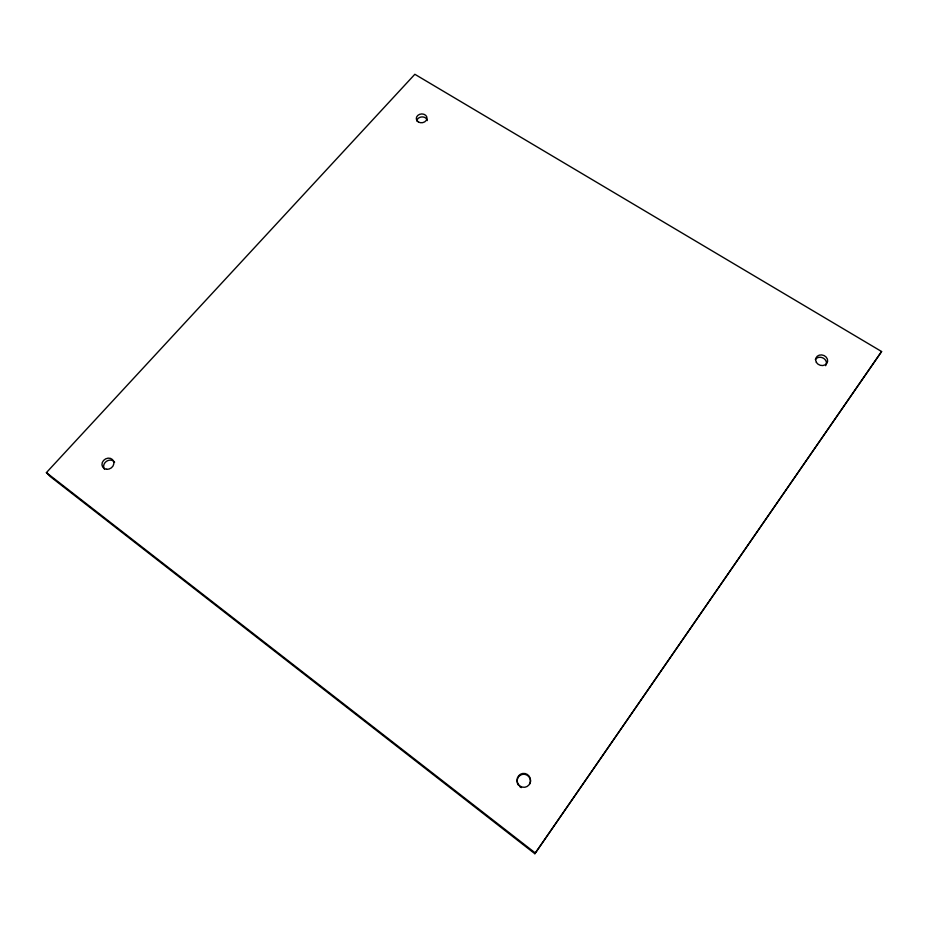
<?xml version="1.0" encoding="UTF-8"?>
<svg xmlns="http://www.w3.org/2000/svg" width="928" height="928" viewBox="0 0 928 928"><rect width="100%" height="100%" fill="white"/><g stroke="black" fill="none" stroke-linecap="round" stroke-linejoin="round"><path stroke-width="1.39" d="M534.853 853.714L881.6 351.526L414.851 74.286L46.4 472.619L50.135 476.458L534.853 853.714L881.6 351.526M46.4 472.619L534.992 852.751M416.718 120.895A5.336 4.396 -6.3 0 1 422.02 116.916A5.336 4.396 -6.3 0 1 427.286 120.57M104.481 469.174A6.171 5.348 -31.7 0 1 106.442 461.32A6.171 5.348 -31.7 0 1 114.631 462.156M521.397 787.594A6.937 6.705 78.9 0 1 519.854 786.712M518.578 785.448A6.937 6.705 78.9 0 1 522.742 774.3A6.937 6.705 78.9 0 1 530.074 783.708M815.306 359.449A6.078 5.232 18.8 0 1 823.519 358.254A6.078 5.232 18.8 0 1 825.63 365.69M418.377 121.962A5.359 4.408 -6.3 0 0 426.95 118.749A5.359 4.408 -6.3 0 0 419.618 114.33A5.359 4.408 -6.3 0 0 418.377 121.962M106.546 469.29A6.194 5.359 -31.6 0 0 113.657 461.436A6.194 5.359 -31.6 0 0 103.588 460.416A6.194 5.359 -31.6 0 0 106.546 469.29M517.522 777.792A6.972 6.728 78.8 0 0 524.877 787.246A6.972 6.728 78.8 0 0 529.053 776.04A6.972 6.728 78.8 0 0 517.522 777.792M816.396 362.419A6.102 5.255 18.7 0 0 826.825 363.358A6.102 5.255 18.7 0 0 821.698 354.914A6.102 5.255 18.7 0 0 816.396 362.419"/></g></svg>
